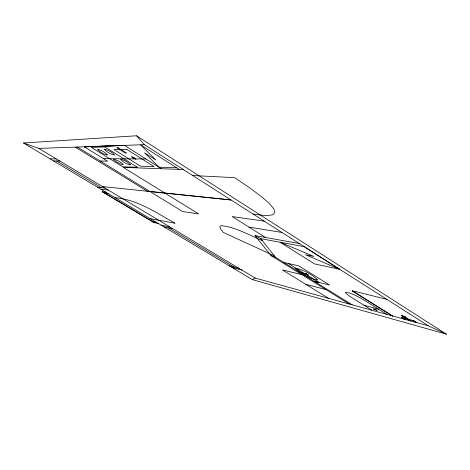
<?xml version="1.0" encoding="UTF-8"?>
<svg xmlns="http://www.w3.org/2000/svg" width="470" height="470" viewBox="0 0 470 470"><rect width="100%" height="100%" fill="white"/><g stroke="black" fill="none" stroke-linecap="round" stroke-linejoin="round"><path stroke-width="0.7" d="M252.408 279.644L255.28 278.099L428.329 325.828L446.5 334.223L252.408 279.644L23.5 142.992L136.523 135.777L446.5 334.223M23.5 142.992L38.781 148.408L144.355 144.672L428.329 325.828M84.377 146.881L124.532 145.471M103.517 158.654L145.988 158.989M50.078 158.86L56.335 158.93M100.222 161.022L107.56 161.139L84.253 146.804L124.433 145.383L161.504 168.748M53.521 160.916L59.86 161.04M159.083 167.22L176.638 167.767M183.3 169.523L123.275 167.385L198.675 213.915L182.624 211.512L77.409 147.045M192.724 175.527L234.624 177.648L249.752 187.888L261.25 196.46L269.198 203.393L273.704 208.709L274.903 212.469L272.953 214.725L268.012 215.542L262.413 215.284L253.13 214.067M102.478 186.567L231.029 199.967L147.333 191.214L75.271 147.122M97.684 187.277L104.998 188.076M100.95 189.228L108.335 190.074M158.325 223.479L153.907 222.621L102.096 191.742L105.956 192.218M102.096 191.742L105.01 193.111L108.112 193.505M115.127 197.694C137.252 199.556 156.169 212.722 175.034 223.226L150.2 218.632M264.263 221.17L232.174 216.553L265.397 237.421M248.953 227.092L281.971 232.462M349.21 304.002L270.943 255.557L255.016 235.588L299.355 243.554M255.016 235.588L260.832 238.695L304.284 246.697M105.01 193.111L152.774 221.587L156.287 222.263M161.087 225.13L169.711 226.84M164.124 226.939L172.801 228.69M304.202 246.685L339.675 269.31L314.489 263.899L280.202 242.262M283.915 262.507L298.85 265.879L329.582 285.043L314.001 281.154M299.108 271.924L302.392 272.706L304.836 274.221L301.54 273.428M301.758 274.633L282.388 269.933L328.577 298.315M386.875 299.378L352.447 290.783L392.673 316.093L352.165 290.959L353.093 291.194M314.219 281.283L318.93 282.464L288.433 263.529M305.823 284.332L325.845 289.543M229.237 265.814L239.13 268.423M232.039 267.483L241.98 270.127M386.693 314.265L367 301.904C360.32 298.015 353.546 293.503 345.814 292.187L345.338 292.569L345.973 293.433L349.04 295.824L363.939 305.236L378.661 309.225M406.156 318.325L407.267 318.631M407.02 318.877L401.157 317.268L403.918 319.012M408.136 319.183L414.188 320.84L416.984 322.62M270.943 255.557L275.361 257.208L352.218 304.836M280.255 242.297L313.86 256.444L305.494 254.769L339.675 269.31M262.272 240.528C248.795 235.135 235.658 226.893 220.976 225.671L219.843 226.804L220.606 229.049L223.197 232.368L274.257 255.797M56.653 160.975L101.297 187.671M168.407 227.809L234.125 267.101M38.781 148.408L255.28 278.099M363.939 305.236L371.84 310.171M402.449 317.62L405.216 319.371M410.921 320.945L405.199 316.909L401.351 315.394L409.805 320.64M179.158 169.37L140.559 144.807L155.87 160.035L144.513 152.838L159.265 167.332M412.76 320.446L415.598 322.232M152.774 221.587L153.907 222.621M136.523 135.777L144.355 144.672M260.832 238.695L275.361 257.208M401.938 315.881L405.263 316.956L401.938 315.881M295.9 268.305L295.853 268.634C301.84 274.01 309.613 278.481 317.503 280.085L317.597 279.785C311.663 274.363 303.79 269.833 295.9 268.305M305.13 273.282L308.291 275.126L305.13 273.282M307.627 274.644L305.811 273.675L307.627 274.644M97.872 149.419L97.754 149.654C100.28 152.292 103.805 154.254 107.348 155.076L107.483 154.853C104.975 152.198 101.426 150.224 97.872 149.419M104.628 149.254L104.499 149.495C107.048 152.221 110.679 154.219 114.304 155.047L114.457 154.818C111.919 152.069 108.264 150.065 104.628 149.254M113.822 159.283L114.104 160.088L117.206 162.309L121.947 164.612L123.316 164.647C120.855 162.003 117.318 160.117 113.822 159.283M120.896 159.354L120.731 159.571C123.222 162.291 126.841 164.195 130.413 165.046L130.59 164.841C128.116 162.103 124.468 160.188 120.896 159.354M413.835 321.321C412.255 320.669 414.74 321.392 413.835 321.321M104.804 146.946L91.344 147.38L122.793 166.797L137.504 167.291L104.804 146.946M118.064 147.639L116.654 147.68L125.167 153.008L126.606 152.997L118.064 147.639M126.63 149.313L113.998 149.601L140.583 166.192L154.113 166.597L126.63 149.313M131.847 156.675L131.706 157.056L132.575 157.755L136.053 159.307L134.291 157.761L131.847 156.675M132.687 157.238L133.098 157.855L135.09 158.743L132.687 157.238M403.889 318.49L404.694 318.825L403.889 318.49M375.7 309.607L373.35 308.966L377.046 310.447L375.7 309.607"/></g></svg>
